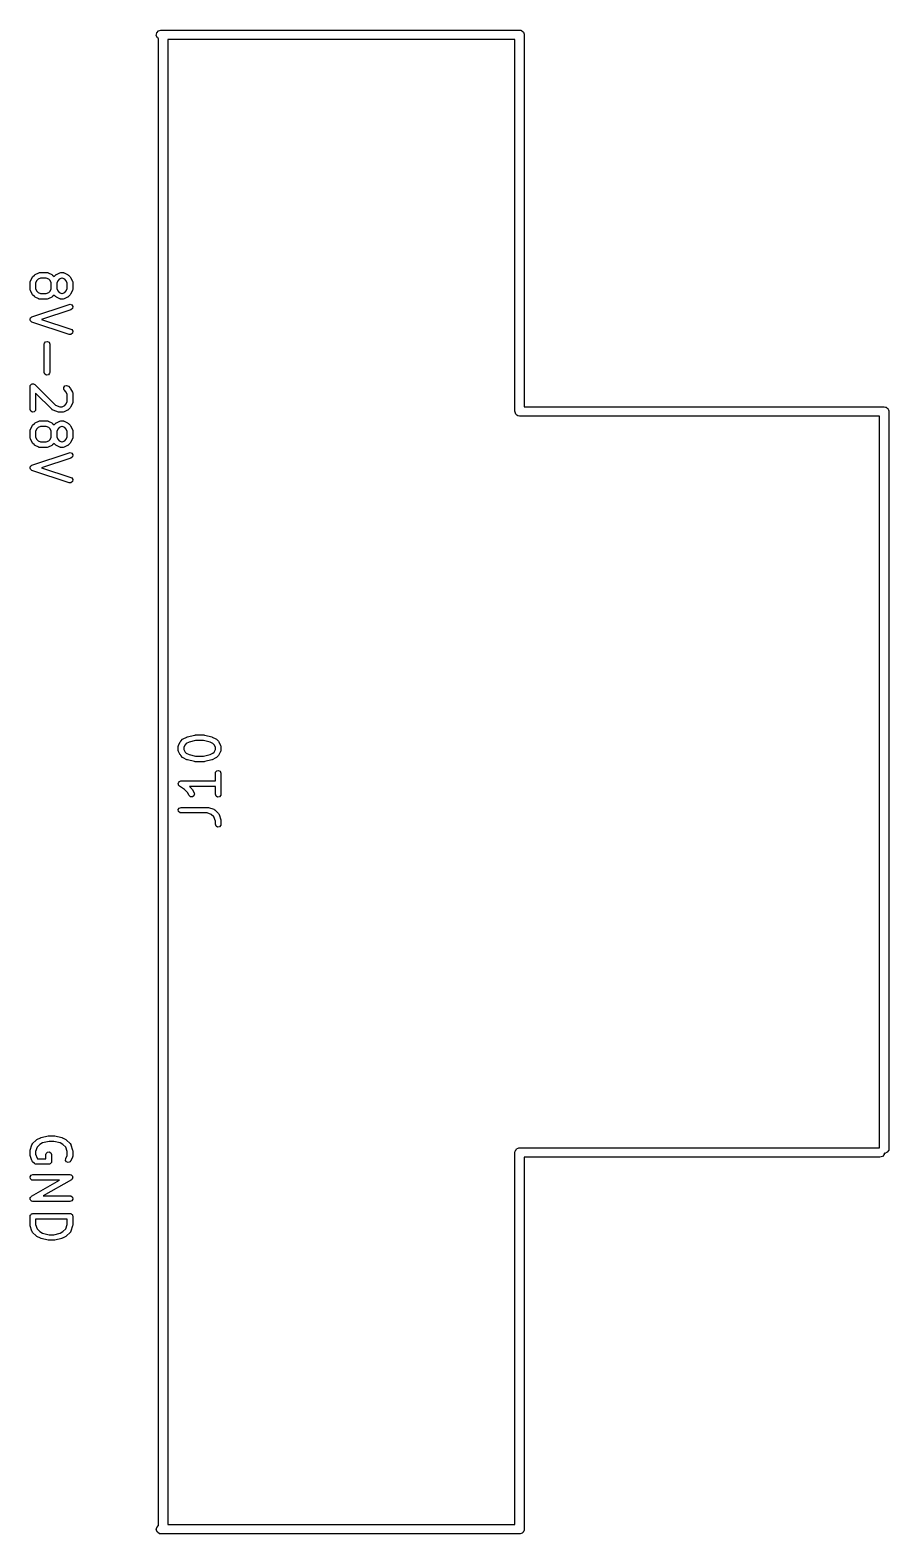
# Model space of a CAD drawing. Extents: x 29 to 171, y -120 to -80.
# Drawn here: x 148.06 to 171.22, y -120.33 to -79.78 of the extents above; entities that cross this region are included whole.
import ezdxf

# ---------------------------------------------------------------- set-up
doc = ezdxf.new("R2010")
doc.units = 0
doc.layers.add('BLACK', color=7, linetype='CONTINUOUS')

msp = doc.modelspace()

# ---------------------------------------------------------------- linework, layer by layer
at = {"layer": 'BLACK', "linetype": 'CONTINUOUS'}
for p, q in [((151.466, -79.9176), (151.476, -79.848)), ((151.476, -79.848), (151.522, -79.7948)), ((151.522, -79.7948), (151.59, -79.775)), ((151.59, -79.775), (161.26, -79.775)), ((161.26, -79.775), (161.296, -79.7801)), ((161.296, -79.7801), (161.303, -79.785)), ((161.303, -79.785), (161.312, -79.7863)), ((161.312, -79.7863), (161.332, -79.8038)), ((161.332, -79.8038), (161.355, -79.8183)), ((161.355, -79.8183), (161.358, -79.8265)), ((161.358, -79.8265), (161.365, -79.8325)), ((161.365, -79.8325), (161.373, -79.8581)), ((161.373, -79.8581), (161.384, -79.8824)), ((161.384, -79.8824), (161.382, -79.8913)), ((151.495, -79.9817), (151.466, -79.9176)), ((151.525, -80.0008), (151.495, -79.9817)), ((151.525, -120.094), (151.525, -80.0008)), ((151.775, -80.025), (151.775, -120.075)), ((161.135, -80.025), (151.775, -80.025)), ((161.135, -90.06), (161.135, -80.025)), ((161.382, -79.8913), (161.385, -79.9)), ((161.385, -79.9), (161.385, -89.935)), ((148.18, -86.3803), (148.198, -86.3674)), ((148.198, -86.3674), (148.199, -86.3663)), ((148.199, -86.3663), (148.295, -86.3186)), ((148.295, -86.3186), (148.32, -86.3112)), ((148.32, -86.3112), (148.324, -86.3122)), ((148.324, -86.3122), (148.328, -86.3107)), ((148.328, -86.3107), (148.519, -86.3107)), ((148.519, -86.3107), (148.544, -86.3152)), ((148.544, -86.3152), (148.548, -86.3181)), ((148.548, -86.3181), (148.552, -86.3186)), ((148.552, -86.3186), (148.647, -86.3663)), ((148.647, -86.3663), (148.665, -86.3796)), ((148.751, -86.3803), (148.77, -86.3674)), ((148.77, -86.3674), (148.771, -86.3663)), ((148.771, -86.3663), (148.866, -86.3186)), ((148.866, -86.3186), (148.891, -86.3112)), ((148.891, -86.3112), (148.895, -86.3122)), ((148.895, -86.3122), (148.9, -86.3107)), ((148.9, -86.3107), (148.947, -86.3107)), ((148.947, -86.3107), (148.973, -86.3152)), ((148.973, -86.3152), (148.976, -86.3181)), ((148.976, -86.3181), (148.981, -86.3186)), ((148.981, -86.3186), (149.076, -86.3663)), ((149.076, -86.3663), (149.094, -86.3796)), ((148.063, -86.5762), (148.067, -86.5505)), ((148.063, -86.7667), (148.063, -86.5762)), ((148.064, -86.7709), (148.063, -86.7667)), ((148.063, -86.7752), (148.064, -86.7709)), ((148.071, -86.8002), (148.063, -86.7752)), ((148.067, -86.5505), (148.07, -86.5471)), ((148.07, -86.5471), (148.071, -86.5426)), ((148.071, -86.5426), (148.118, -86.4474)), ((148.118, -86.4474), (148.132, -86.4294)), ((148.132, -86.4279), (148.18, -86.3803)), ((148.132, -86.4294), (148.132, -86.4279)), ((148.247, -86.5254), (148.213, -86.5939)), ((148.213, -86.5939), (148.213, -86.749)), ((148.213, -86.749), (148.247, -86.8175)), ((148.277, -86.495), (148.247, -86.5254)), ((148.346, -86.4607), (148.277, -86.495)), ((148.501, -86.4607), (148.346, -86.4607)), ((148.569, -86.495), (148.501, -86.4607)), ((148.6, -86.5254), (148.569, -86.495)), ((148.634, -86.5939), (148.6, -86.5254)), ((148.6, -86.8175), (148.634, -86.749)), ((148.634, -86.749), (148.634, -86.5939)), ((148.665, -86.3796), (148.667, -86.3803)), ((148.667, -86.3803), (148.709, -86.4225)), ((148.709, -86.4225), (148.751, -86.3803)), ((148.818, -86.5254), (148.784, -86.5939)), ((148.784, -86.5939), (148.784, -86.749)), ((148.784, -86.749), (148.818, -86.8175)), ((148.849, -86.495), (148.818, -86.5254)), ((148.917, -86.4607), (148.849, -86.495)), ((148.929, -86.4607), (148.917, -86.4607)), ((148.998, -86.495), (148.929, -86.4607)), ((149.028, -86.5254), (148.998, -86.495)), ((149.063, -86.5939), (149.028, -86.5254)), ((149.028, -86.8175), (149.063, -86.749)), ((149.063, -86.749), (149.063, -86.5939)), ((149.094, -86.3796), (149.095, -86.3803)), ((149.095, -86.3803), (149.143, -86.4279)), ((149.143, -86.4279), (149.156, -86.4463)), ((149.156, -86.4463), (149.157, -86.4474)), ((149.157, -86.4474), (149.205, -86.5426)), ((149.205, -86.5426), (149.212, -86.5676)), ((149.213, -86.7667), (149.208, -86.7923)), ((149.212, -86.5676), (149.211, -86.572)), ((149.211, -86.572), (149.213, -86.5762)), ((149.213, -86.5762), (149.213, -86.7667)), ((148.118, -86.8954), (148.071, -86.8002)), ((148.114, -87.505), (149.114, -87.1717)), ((148.119, -86.8966), (148.118, -86.8954)), ((148.132, -86.9149), (148.119, -86.8966)), ((148.18, -86.9626), (148.132, -86.9149)), ((148.181, -86.9632), (148.18, -86.9626)), ((148.199, -86.9766), (148.181, -86.9632)), ((148.295, -87.0242), (148.199, -86.9766)), ((148.247, -86.8175), (148.277, -86.8479)), ((148.277, -86.8479), (148.346, -86.8821)), ((148.299, -87.0247), (148.295, -87.0242)), ((148.302, -87.0276), (148.299, -87.0247)), ((148.328, -87.0321), (148.302, -87.0276)), ((148.519, -87.0321), (148.328, -87.0321)), ((148.346, -86.8821), (148.501, -86.8821)), ((148.501, -86.8821), (148.569, -86.8479)), ((148.523, -87.0306), (148.519, -87.0321)), ((148.527, -87.0316), (148.523, -87.0306)), ((148.552, -87.0242), (148.527, -87.0316)), ((148.647, -86.9766), (148.552, -87.0242)), ((148.569, -86.8479), (148.6, -86.8175)), ((148.648, -86.9754), (148.647, -86.9766)), ((148.667, -86.9626), (148.648, -86.9754)), ((148.709, -86.9204), (148.667, -86.9626)), ((148.751, -86.9626), (148.709, -86.9204)), ((148.753, -86.9632), (148.751, -86.9626)), ((148.771, -86.9766), (148.753, -86.9632)), ((148.866, -87.0242), (148.771, -86.9766)), ((148.818, -86.8175), (148.849, -86.8479)), ((148.849, -86.8479), (148.917, -86.8821)), ((148.87, -87.0247), (148.866, -87.0242)), ((148.874, -87.0276), (148.87, -87.0247)), ((148.9, -87.0321), (148.874, -87.0276)), ((148.947, -87.0321), (148.9, -87.0321)), ((148.917, -86.8821), (148.929, -86.8821)), ((148.929, -86.8821), (148.998, -86.8479)), ((148.951, -87.0306), (148.947, -87.0321)), ((148.956, -87.0316), (148.951, -87.0306)), ((148.981, -87.0242), (148.956, -87.0316)), ((149.076, -86.9766), (148.981, -87.0242)), ((148.998, -86.8479), (149.028, -86.8175)), ((149.077, -86.9754), (149.076, -86.9766)), ((149.095, -86.9626), (149.077, -86.9754)), ((149.143, -86.9149), (149.095, -86.9626)), ((149.114, -87.1717), (149.14, -87.1679)), ((149.14, -87.1679), (149.187, -87.1867)), ((149.144, -86.9135), (149.143, -86.9149)), ((149.157, -86.8954), (149.144, -86.9135)), ((149.205, -86.8002), (149.157, -86.8954)), ((149.208, -86.7923), (149.205, -86.7958)), ((149.205, -86.7958), (149.205, -86.8002)), ((148.063, -87.5872), (148.068, -87.5639)), ((148.064, -87.5891), (148.063, -87.5872)), ((148.068, -87.5639), (148.072, -87.5405)), ((148.072, -87.5405), (148.073, -87.539)), ((148.073, -87.539), (148.074, -87.5369)), ((148.074, -87.5369), (148.092, -87.5222)), ((148.092, -87.5222), (148.11, -87.5064)), ((148.11, -87.5064), (148.112, -87.5064)), ((148.112, -87.5064), (148.114, -87.505)), ((149.161, -87.314), (148.375, -87.5762)), ((148.375, -87.5762), (149.161, -87.8384)), ((149.202, -87.2821), (149.161, -87.314)), ((149.187, -87.1867), (149.212, -87.2319)), ((149.212, -87.2319), (149.202, -87.2821)), ((148.064, -87.5912), (148.064, -87.5891)), ((148.077, -87.6114), (148.064, -87.5912)), ((148.088, -87.6323), (148.077, -87.6114)), ((148.09, -87.6331), (148.088, -87.6323)), ((148.091, -87.6349), (148.09, -87.6331)), ((148.114, -87.6473), (148.091, -87.6349)), ((149.114, -87.9807), (148.114, -87.6473)), ((149.165, -87.9793), (149.114, -87.9807)), ((149.161, -87.8384), (149.184, -87.8508)), ((149.204, -87.9452), (149.165, -87.9793)), ((149.184, -87.8508), (149.211, -87.8945)), ((149.211, -87.8945), (149.204, -87.9452)), ((148.444, -88.2429), (148.448, -88.2172)), ((148.444, -89.0048), (148.444, -88.2429)), ((148.448, -88.2172), (148.481, -88.1779)), ((148.481, -88.1779), (148.532, -88.169)), ((148.532, -88.169), (148.576, -88.1946)), ((148.576, -88.1946), (148.594, -88.2429)), ((148.594, -88.2429), (148.594, -89.0048)), ((148.461, -89.053), (148.444, -89.0048)), ((148.506, -89.0786), (148.461, -89.053)), ((148.556, -89.0697), (148.506, -89.0786)), ((148.589, -89.0304), (148.556, -89.0697)), ((148.594, -89.0048), (148.589, -89.0304)), ((148.063, -89.3857), (148.065, -89.3696)), ((148.063, -90.0048), (148.063, -89.3857)), ((148.065, -89.3663), (148.066, -89.3646)), ((148.065, -89.3696), (148.065, -89.3663)), ((148.066, -89.3646), (148.067, -89.3601)), ((148.067, -89.3601), (148.082, -89.3428)), ((148.082, -89.3428), (148.095, -89.3243)), ((148.095, -89.3243), (148.098, -89.3234)), ((148.098, -89.3234), (148.1, -89.3208)), ((148.1, -89.3208), (148.122, -89.3168)), ((148.122, -89.3168), (148.144, -89.311)), ((148.144, -89.311), (148.147, -89.3124)), ((148.147, -89.3124), (148.151, -89.3119)), ((148.151, -89.3119), (148.17, -89.3231)), ((148.17, -89.3231), (148.191, -89.3327)), ((148.191, -89.3327), (148.75, -89.8916)), ((148.656, -90.0102), (148.213, -89.5668)), ((148.213, -89.5668), (148.213, -90.0048)), ((148.97, -89.4139), (148.999, -89.3719)), ((148.974, -89.465), (148.97, -89.4139)), ((148.989, -89.4864), (148.974, -89.465)), ((149.028, -89.5254), (148.989, -89.4864)), ((148.999, -89.3719), (149.049, -89.3586)), ((149.063, -89.5939), (149.028, -89.5254)), ((149.049, -89.3586), (149.095, -89.3803)), ((149.063, -89.7966), (149.063, -89.5939)), ((149.095, -89.3803), (149.143, -89.4279)), ((149.143, -89.4279), (149.156, -89.4463)), ((149.156, -89.4463), (149.157, -89.4474)), ((149.157, -89.4474), (149.205, -89.5426)), ((149.205, -89.5426), (149.212, -89.5676)), ((149.212, -89.5676), (149.211, -89.572)), ((149.211, -89.572), (149.213, -89.5762)), ((149.213, -89.5762), (149.213, -89.8143)), ((148.08, -90.053), (148.063, -90.0048)), ((148.213, -90.0048), (148.208, -90.0304)), ((148.66, -90.0121), (148.656, -90.0102)), ((148.662, -90.0159), (148.66, -90.0121)), ((148.685, -90.0283), (148.662, -90.0159)), ((148.75, -89.8916), (148.864, -89.9298)), ((148.864, -89.9298), (148.929, -89.9298)), ((148.929, -89.9298), (148.998, -89.8955)), ((148.998, -89.8955), (149.028, -89.8651)), ((149.028, -89.8651), (149.063, -89.7966)), ((149.095, -90.0102), (149.077, -90.023)), ((149.143, -89.9626), (149.095, -90.0102)), ((149.144, -89.9611), (149.143, -89.9626)), ((149.157, -89.9431), (149.144, -89.9611)), ((149.205, -89.8478), (149.157, -89.9431)), ((149.208, -89.8399), (149.205, -89.8434)), ((149.205, -89.8434), (149.205, -89.8478)), ((149.213, -89.8143), (149.208, -89.8399)), ((161.385, -89.935), (171.09, -89.935)), ((171.09, -89.935), (171.126, -89.9401)), ((171.126, -89.9401), (171.133, -89.945)), ((171.133, -89.945), (171.142, -89.9463)), ((171.142, -89.9463), (171.162, -89.9638)), ((171.162, -89.9638), (171.185, -89.9783)), ((171.185, -89.9783), (171.188, -89.9865)), ((171.188, -89.9865), (171.195, -89.9925)), ((171.195, -89.9925), (171.203, -90.0181)), ((171.203, -90.0181), (171.214, -90.0424)), ((148.125, -90.0786), (148.08, -90.053)), ((148.175, -90.0697), (148.125, -90.0786)), ((148.132, -90.4279), (148.18, -90.3803)), ((148.208, -90.0304), (148.175, -90.0697)), ((148.18, -90.3803), (148.198, -90.3674)), ((148.198, -90.3674), (148.199, -90.3663)), ((148.199, -90.3663), (148.295, -90.3186)), ((148.295, -90.3186), (148.32, -90.3112)), ((148.32, -90.3112), (148.324, -90.3122)), ((148.324, -90.3122), (148.328, -90.3107)), ((148.328, -90.3107), (148.519, -90.3107)), ((148.519, -90.3107), (148.544, -90.3152)), ((148.544, -90.3152), (148.548, -90.3181)), ((148.548, -90.3181), (148.552, -90.3186)), ((148.552, -90.3186), (148.647, -90.3663)), ((148.647, -90.3663), (148.665, -90.3796)), ((148.665, -90.3796), (148.667, -90.3803)), ((148.667, -90.3803), (148.709, -90.4225)), ((148.828, -90.0759), (148.685, -90.0283)), ((148.709, -90.4225), (148.751, -90.3803)), ((148.751, -90.3803), (148.77, -90.3674)), ((148.77, -90.3674), (148.771, -90.3663)), ((148.771, -90.3663), (148.866, -90.3186)), ((148.83, -90.0759), (148.828, -90.0759)), ((148.852, -90.0798), (148.83, -90.0759)), ((148.947, -90.0798), (148.852, -90.0798)), ((148.866, -90.3186), (148.891, -90.3112)), ((148.891, -90.3112), (148.895, -90.3122)), ((148.895, -90.3122), (148.9, -90.3107)), ((148.9, -90.3107), (148.947, -90.3107)), ((148.951, -90.0782), (148.947, -90.0798)), ((148.947, -90.3107), (148.973, -90.3152)), ((148.956, -90.0793), (148.951, -90.0782)), ((148.981, -90.0718), (148.956, -90.0793)), ((148.973, -90.3152), (148.976, -90.3181)), ((148.976, -90.3181), (148.981, -90.3186)), ((149.076, -90.0242), (148.981, -90.0718)), ((148.981, -90.3186), (149.076, -90.3663)), ((149.077, -90.023), (149.076, -90.0242)), ((149.076, -90.3663), (149.094, -90.3796)), ((149.094, -90.3796), (149.095, -90.3803)), ((149.095, -90.3803), (149.143, -90.4279)), ((161.138, -90.0687), (161.135, -90.06)), ((161.136, -90.0776), (161.138, -90.0687)), ((161.147, -90.1019), (161.136, -90.0776)), ((161.155, -90.1275), (161.147, -90.1019)), ((161.162, -90.1335), (161.155, -90.1275)), ((161.165, -90.1417), (161.162, -90.1335)), ((161.188, -90.1562), (161.165, -90.1417)), ((161.208, -90.1737), (161.188, -90.1562)), ((161.217, -90.175), (161.208, -90.1737)), ((161.224, -90.1799), (161.217, -90.175)), ((161.26, -90.185), (161.224, -90.1799)), ((170.965, -90.185), (161.26, -90.185)), ((170.965, -109.915), (170.965, -90.185)), ((171.214, -90.0424), (171.212, -90.0513)), ((171.212, -90.0513), (171.215, -90.06)), ((171.215, -90.06), (171.215, -109.94)), ((148.063, -90.5762), (148.067, -90.5505)), ((148.063, -90.7667), (148.063, -90.5762)), ((148.064, -90.7709), (148.063, -90.7667)), ((148.063, -90.7752), (148.064, -90.7709)), ((148.071, -90.8002), (148.063, -90.7752)), ((148.067, -90.5505), (148.07, -90.5471)), ((148.07, -90.5471), (148.071, -90.5426)), ((148.071, -90.5426), (148.118, -90.4474)), ((148.118, -90.8954), (148.071, -90.8002)), ((148.118, -90.4474), (148.132, -90.4294)), ((148.132, -90.4294), (148.132, -90.4279)), ((148.247, -90.5254), (148.213, -90.5939)), ((148.213, -90.5939), (148.213, -90.749)), ((148.213, -90.749), (148.247, -90.8175)), ((148.277, -90.495), (148.247, -90.5254)), ((148.247, -90.8175), (148.277, -90.8479)), ((148.346, -90.4607), (148.277, -90.495)), ((148.501, -90.4607), (148.346, -90.4607)), ((148.569, -90.495), (148.501, -90.4607)), ((148.6, -90.5254), (148.569, -90.495)), ((148.569, -90.8479), (148.6, -90.8175)), ((148.634, -90.5939), (148.6, -90.5254)), ((148.6, -90.8175), (148.634, -90.749)), ((148.634, -90.749), (148.634, -90.5939)), ((148.818, -90.5254), (148.784, -90.5939)), ((148.784, -90.5939), (148.784, -90.749)), ((148.784, -90.749), (148.818, -90.8175)), ((148.849, -90.495), (148.818, -90.5254)), ((148.818, -90.8175), (148.849, -90.8479)), ((148.917, -90.4607), (148.849, -90.495)), ((148.929, -90.4607), (148.917, -90.4607)), ((148.998, -90.495), (148.929, -90.4607)), ((149.028, -90.5254), (148.998, -90.495)), ((148.998, -90.8479), (149.028, -90.8175)), ((149.063, -90.5939), (149.028, -90.5254)), ((149.028, -90.8175), (149.063, -90.749)), ((149.063, -90.749), (149.063, -90.5939)), ((149.143, -90.4279), (149.156, -90.4463)), ((149.156, -90.4463), (149.157, -90.4474)), ((149.157, -90.4474), (149.205, -90.5426)), ((149.205, -90.8002), (149.157, -90.8954)), ((149.205, -90.5426), (149.212, -90.5676)), ((149.208, -90.7923), (149.205, -90.7958)), ((149.205, -90.7958), (149.205, -90.8002)), ((149.213, -90.7667), (149.208, -90.7923)), ((149.212, -90.5676), (149.211, -90.572)), ((149.211, -90.572), (149.213, -90.5762)), ((149.213, -90.5762), (149.213, -90.7667)), ((148.114, -91.505), (149.114, -91.1717)), ((148.119, -90.8966), (148.118, -90.8954)), ((148.132, -90.9149), (148.119, -90.8966)), ((148.18, -90.9626), (148.132, -90.9149)), ((148.181, -90.9632), (148.18, -90.9626)), ((148.199, -90.9766), (148.181, -90.9632)), ((148.295, -91.0242), (148.199, -90.9766)), ((148.277, -90.8479), (148.346, -90.8821)), ((148.299, -91.0247), (148.295, -91.0242)), ((148.302, -91.0276), (148.299, -91.0247)), ((148.328, -91.0321), (148.302, -91.0276)), ((148.519, -91.0321), (148.328, -91.0321)), ((148.346, -90.8821), (148.501, -90.8821)), ((148.501, -90.8821), (148.569, -90.8479)), ((148.523, -91.0306), (148.519, -91.0321)), ((148.527, -91.0316), (148.523, -91.0306)), ((148.552, -91.0242), (148.527, -91.0316)), ((148.647, -90.9766), (148.552, -91.0242)), ((148.648, -90.9754), (148.647, -90.9766)), ((148.667, -90.9626), (148.648, -90.9754)), ((148.709, -90.9204), (148.667, -90.9626)), ((148.751, -90.9626), (148.709, -90.9204)), ((148.753, -90.9632), (148.751, -90.9626)), ((148.771, -90.9766), (148.753, -90.9632)), ((148.866, -91.0242), (148.771, -90.9766)), ((148.849, -90.8479), (148.917, -90.8821)), ((148.87, -91.0247), (148.866, -91.0242)), ((148.874, -91.0276), (148.87, -91.0247)), ((148.9, -91.0321), (148.874, -91.0276)), ((148.947, -91.0321), (148.9, -91.0321)), ((148.917, -90.8821), (148.929, -90.8821)), ((148.929, -90.8821), (148.998, -90.8479)), ((148.951, -91.0306), (148.947, -91.0321)), ((148.956, -91.0316), (148.951, -91.0306)), ((148.981, -91.0242), (148.956, -91.0316)), ((149.076, -90.9766), (148.981, -91.0242)), ((149.077, -90.9754), (149.076, -90.9766)), ((149.095, -90.9626), (149.077, -90.9754)), ((149.143, -90.9149), (149.095, -90.9626)), ((149.114, -91.1717), (149.14, -91.1679)), ((149.14, -91.1679), (149.187, -91.1867)), ((149.144, -90.9135), (149.143, -90.9149)), ((149.157, -90.8954), (149.144, -90.9135)), ((149.187, -91.1867), (149.212, -91.2319)), ((149.212, -91.2319), (149.202, -91.2821)), ((148.063, -91.5872), (148.068, -91.5639)), ((148.064, -91.5891), (148.063, -91.5872)), ((148.064, -91.5912), (148.064, -91.5891)), ((148.077, -91.6114), (148.064, -91.5912)), ((148.068, -91.5639), (148.072, -91.5405)), ((148.072, -91.5405), (148.073, -91.539)), ((148.073, -91.539), (148.074, -91.5369)), ((148.074, -91.5369), (148.092, -91.5222)), ((148.088, -91.6323), (148.077, -91.6114)), ((148.09, -91.6331), (148.088, -91.6323)), ((148.091, -91.6349), (148.09, -91.6331)), ((148.114, -91.6473), (148.091, -91.6349)), ((148.092, -91.5222), (148.11, -91.5064)), ((148.11, -91.5064), (148.112, -91.5064)), ((148.112, -91.5064), (148.114, -91.505)), ((149.161, -91.314), (148.375, -91.5762)), ((148.375, -91.5762), (149.161, -91.8384)), ((149.202, -91.2821), (149.161, -91.314)), ((149.114, -91.9807), (148.114, -91.6473)), ((149.165, -91.9793), (149.114, -91.9807)), ((149.161, -91.8384), (149.184, -91.8508)), ((149.204, -91.9452), (149.165, -91.9793)), ((149.184, -91.8508), (149.211, -91.8945)), ((149.211, -91.8945), (149.204, -91.9452)), ((152.127, -98.947), (152.175, -98.8993)), ((152.175, -98.8993), (152.193, -98.8865)), ((152.193, -98.8865), (152.194, -98.8853)), ((152.194, -98.8853), (152.289, -98.8377)), ((152.289, -98.8377), (152.302, -98.834)), ((152.302, -98.834), (152.305, -98.832)), ((152.305, -98.832), (152.495, -98.7844)), ((152.523, -98.9321), (152.349, -98.9755)), ((152.495, -98.7844), (152.51, -98.7833)), ((152.51, -98.7833), (152.513, -98.7821)), ((152.513, -98.7821), (152.751, -98.7821)), ((152.742, -98.9321), (152.523, -98.9321)), ((152.916, -98.9755), (152.742, -98.9321)), ((152.751, -98.7821), (152.766, -98.7847)), ((152.766, -98.7847), (152.77, -98.7844)), ((152.77, -98.7844), (152.96, -98.832)), ((152.96, -98.832), (152.972, -98.8373)), ((152.972, -98.8373), (152.975, -98.8377)), ((152.975, -98.8377), (153.071, -98.8853)), ((153.071, -98.8853), (153.089, -98.8987)), ((153.089, -98.8987), (153.09, -98.8993)), ((153.09, -98.8993), (153.138, -98.947)), ((152.057, -99.0952), (152.062, -99.0696)), ((152.057, -99.1905), (152.057, -99.0952)), ((152.059, -99.1947), (152.057, -99.1905)), ((152.058, -99.1991), (152.059, -99.1947)), ((152.065, -99.224), (152.058, -99.1991)), ((152.062, -99.0696), (152.065, -99.0662)), ((152.065, -99.0617), (152.113, -98.9665)), ((152.065, -99.0662), (152.065, -99.0617)), ((152.113, -99.3193), (152.065, -99.224)), ((152.113, -98.9665), (152.126, -98.9485)), ((152.114, -99.3204), (152.113, -99.3193)), ((152.127, -99.3387), (152.114, -99.3204)), ((152.126, -98.9485), (152.127, -98.947)), ((152.175, -99.3864), (152.127, -99.3387)), ((152.242, -99.0444), (152.207, -99.1129)), ((152.207, -99.1129), (152.207, -99.1728)), ((152.207, -99.1728), (152.242, -99.2413)), ((152.272, -99.014), (152.242, -99.0444)), ((152.242, -99.2413), (152.272, -99.2717)), ((152.349, -98.9755), (152.272, -99.014)), ((152.272, -99.2717), (152.349, -99.3102)), ((152.349, -99.3102), (152.523, -99.3536)), ((152.742, -99.3536), (152.916, -99.3102)), ((152.993, -99.014), (152.916, -98.9755)), ((152.916, -99.3102), (152.993, -99.2717)), ((153.023, -99.0444), (152.993, -99.014)), ((152.993, -99.2717), (153.023, -99.2413)), ((153.057, -99.1129), (153.023, -99.0444)), ((153.023, -99.2413), (153.057, -99.1728)), ((153.057, -99.1728), (153.057, -99.1129)), ((153.138, -99.3387), (153.09, -99.3864)), ((153.138, -98.947), (153.151, -98.9653)), ((153.152, -99.3193), (153.138, -99.3373)), ((153.138, -99.3373), (153.138, -99.3387)), ((153.151, -98.9653), (153.152, -98.9665)), ((153.152, -98.9665), (153.199, -99.0617)), ((153.199, -99.224), (153.152, -99.3193)), ((153.199, -99.0617), (153.207, -99.0867)), ((153.2, -99.2196), (153.199, -99.224)), ((153.203, -99.2161), (153.2, -99.2196)), ((153.207, -99.1905), (153.203, -99.2161)), ((153.207, -99.0867), (153.206, -99.091)), ((153.206, -99.091), (153.207, -99.0952)), ((153.207, -99.0952), (153.207, -99.1905)), ((152.176, -99.3871), (152.175, -99.3864)), ((152.194, -99.4004), (152.176, -99.3871)), ((152.289, -99.448), (152.194, -99.4004)), ((152.293, -99.4484), (152.289, -99.448)), ((152.305, -99.4537), (152.293, -99.4484)), ((152.495, -99.5013), (152.305, -99.4537)), ((152.499, -99.501), (152.495, -99.5013)), ((152.513, -99.5036), (152.499, -99.501)), ((152.751, -99.5036), (152.513, -99.5036)), ((152.523, -99.3536), (152.742, -99.3536)), ((152.755, -99.5024), (152.751, -99.5036)), ((152.77, -99.5013), (152.755, -99.5024)), ((152.96, -99.4537), (152.77, -99.5013)), ((152.963, -99.4517), (152.96, -99.4537)), ((152.975, -99.448), (152.963, -99.4517)), ((153.071, -99.4004), (152.975, -99.448)), ((153.062, -99.7839), (153.095, -99.7446)), ((153.072, -99.3992), (153.071, -99.4004)), ((153.09, -99.3864), (153.072, -99.3992)), ((153.095, -99.7446), (153.145, -99.7357)), ((153.145, -99.7357), (153.19, -99.7613)), ((152.058, -100.09), (152.059, -100.086)), ((152.064, -100.111), (152.058, -100.09)), ((152.059, -100.082), (152.069, -100.063)), ((152.059, -100.086), (152.059, -100.082)), ((152.067, -100.133), (152.064, -100.111)), ((152.071, -100.136), (152.067, -100.133)), ((152.069, -100.063), (152.078, -100.043)), ((152.072, -100.14), (152.071, -100.136)), ((152.091, -100.158), (152.072, -100.14)), ((152.078, -100.043), (152.082, -100.042)), ((152.082, -100.042), (152.084, -100.038)), ((152.084, -100.038), (152.105, -100.03)), ((152.227, -100.249), (152.091, -100.158)), ((152.105, -100.03), (152.124, -100.021)), ((152.124, -100.021), (152.128, -100.022)), ((152.128, -100.022), (152.132, -100.02)), ((152.132, -100.02), (153.057, -100.02)), ((153.057, -99.8095), (153.062, -99.7839)), ((153.057, -100.02), (153.057, -99.8095)), ((153.19, -99.7613), (153.207, -99.8095)), ((153.207, -99.8095), (153.207, -100.381)), ((152.309, -100.33), (152.227, -100.249)), ((152.351, -100.414), (152.309, -100.33)), ((152.388, -100.45), (152.351, -100.414)), ((153.057, -100.17), (152.361, -100.17)), ((152.361, -100.17), (152.424, -100.233)), ((152.439, -100.453), (152.388, -100.45)), ((152.424, -100.233), (152.436, -100.251)), ((152.436, -100.251), (152.438, -100.252)), ((152.438, -100.252), (152.485, -100.347)), ((152.481, -100.422), (152.439, -100.453)), ((152.493, -100.372), (152.481, -100.422)), ((152.485, -100.347), (152.493, -100.372)), ((153.057, -100.381), (153.057, -100.17)), ((153.075, -100.429), (153.057, -100.381)), ((153.119, -100.455), (153.075, -100.429)), ((153.17, -100.446), (153.119, -100.455)), ((153.203, -100.407), (153.17, -100.446)), ((153.207, -100.381), (153.203, -100.407)), ((152.059, -100.796), (152.084, -100.752)), ((152.067, -100.847), (152.059, -100.796)), ((152.107, -100.88), (152.067, -100.847)), ((152.084, -100.752), (152.132, -100.735)), ((152.132, -100.885), (152.107, -100.88)), ((152.132, -100.735), (152.847, -100.735)), ((152.834, -100.885), (152.132, -100.885)), ((152.949, -100.923), (152.834, -100.885)), ((152.847, -100.735), (152.869, -100.738)), ((152.869, -100.738), (152.87, -100.738)), ((152.87, -100.738), (153.013, -100.786)), ((153.019, -100.993), (152.949, -100.923)), ((153.013, -100.786), (153.036, -100.798)), ((153.036, -100.798), (153.038, -100.802)), ((153.038, -100.802), (153.043, -100.804)), ((153.043, -100.804), (153.138, -100.899)), ((153.138, -100.899), (153.153, -100.921)), ((153.153, -100.921), (153.153, -100.925)), ((153.153, -100.925), (153.156, -100.929)), ((153.156, -100.929), (153.204, -101.072)), ((153.057, -101.107), (153.019, -100.993)), ((153.057, -101.19), (153.057, -101.107)), ((153.075, -101.239), (153.057, -101.19)), ((153.119, -101.264), (153.075, -101.239)), ((153.17, -101.255), (153.119, -101.264)), ((153.203, -101.216), (153.17, -101.255)), ((153.207, -101.19), (153.203, -101.216)), ((153.204, -101.072), (153.207, -101.094)), ((153.207, -101.094), (153.207, -101.095)), ((153.207, -101.095), (153.207, -101.19)), ((148.066, -109.974), (148.114, -109.831)), ((148.114, -109.831), (148.126, -109.809)), ((148.126, -109.809), (148.13, -109.806)), ((148.13, -109.806), (148.132, -109.802)), ((148.132, -109.802), (148.227, -109.707)), ((148.227, -109.707), (148.246, -109.694)), ((148.246, -109.694), (148.247, -109.693)), ((148.247, -109.693), (148.342, -109.645)), ((148.325, -109.822), (148.251, -109.896)), ((148.402, -109.783), (148.325, -109.822)), ((148.342, -109.645), (148.355, -109.642)), ((148.355, -109.642), (148.358, -109.64)), ((148.358, -109.64), (148.548, -109.592)), ((148.575, -109.74), (148.402, -109.783)), ((148.548, -109.592), (148.563, -109.591)), ((148.563, -109.591), (148.566, -109.59)), ((148.566, -109.59), (148.709, -109.59)), ((148.7, -109.74), (148.575, -109.74)), ((148.873, -109.783), (148.7, -109.74)), ((148.709, -109.59), (148.724, -109.592)), ((148.724, -109.592), (148.727, -109.592)), ((148.727, -109.592), (148.918, -109.64)), ((148.95, -109.822), (148.873, -109.783)), ((148.918, -109.64), (148.93, -109.645)), ((148.93, -109.645), (148.933, -109.645)), ((148.933, -109.645), (149.028, -109.693)), ((149.024, -109.896), (148.95, -109.822)), ((149.028, -109.693), (149.046, -109.706)), ((149.046, -109.706), (149.048, -109.707)), ((149.048, -109.707), (149.143, -109.802)), ((149.143, -109.802), (149.158, -109.823)), ((149.158, -109.823), (149.158, -109.828)), ((149.158, -109.828), (149.161, -109.831)), ((149.161, -109.831), (149.209, -109.974)), ((148.063, -109.998), (148.067, -109.976)), ((148.063, -110.093), (148.063, -109.998)), ((148.063, -110.095), (148.063, -110.093)), ((148.066, -110.117), (148.063, -110.095)), ((148.067, -109.976), (148.066, -109.974)), ((148.114, -110.26), (148.066, -110.117)), ((148.117, -110.263), (148.114, -110.26)), ((148.117, -110.268), (148.117, -110.263)), ((148.132, -110.289), (148.117, -110.268)), ((148.18, -110.337), (148.132, -110.289)), ((148.251, -109.896), (148.213, -110.01)), ((148.213, -110.01), (148.213, -110.081)), ((148.213, -110.081), (148.251, -110.196)), ((148.251, -110.196), (148.264, -110.209)), ((148.264, -110.209), (148.491, -110.209)), ((148.491, -110.093), (148.496, -110.068)), ((148.491, -110.209), (148.491, -110.093)), ((148.496, -110.068), (148.529, -110.028)), ((148.529, -110.028), (148.579, -110.019)), ((148.579, -110.019), (148.624, -110.045)), ((148.624, -110.045), (148.641, -110.093)), ((148.641, -110.284), (148.639, -110.293)), ((148.639, -110.293), (148.64, -110.297)), ((148.641, -110.093), (148.641, -110.284)), ((149.017, -110.254), (149.023, -110.203)), ((149.045, -110.296), (149.017, -110.254)), ((149.023, -110.203), (149.063, -110.123)), ((149.063, -110.01), (149.024, -109.896)), ((149.063, -110.123), (149.063, -110.01)), ((149.142, -110.291), (149.094, -110.311)), ((149.157, -110.27), (149.142, -110.291)), ((149.205, -110.174), (149.157, -110.27)), ((149.208, -110.167), (149.205, -110.17)), ((149.205, -110.17), (149.205, -110.174)), ((149.213, -110.141), (149.208, -110.167)), ((149.209, -109.974), (149.212, -109.996)), ((149.212, -109.996), (149.213, -109.998)), ((149.213, -109.998), (149.213, -110.141)), ((161.135, -110.04), (161.14, -110.004)), ((161.135, -120.075), (161.135, -110.04)), ((161.14, -110.004), (161.145, -109.997)), ((161.145, -109.997), (161.146, -109.988)), ((161.146, -109.988), (161.164, -109.968)), ((161.164, -109.968), (161.178, -109.945)), ((161.178, -109.945), (161.187, -109.942)), ((161.187, -109.942), (161.192, -109.935)), ((161.192, -109.935), (161.218, -109.927)), ((161.218, -109.927), (161.242, -109.916)), ((161.242, -109.916), (161.251, -109.918)), ((161.251, -109.918), (161.26, -109.915)), ((161.26, -109.915), (170.965, -109.915)), ((170.97, -110.165), (161.385, -110.165)), ((161.385, -110.165), (161.385, -120.2)), ((171.038, -110.145), (170.97, -110.165)), ((171.084, -110.092), (171.038, -110.145)), ((171.088, -110.061), (171.084, -110.092)), ((171.108, -110.064), (171.088, -110.061)), ((171.172, -110.035), (171.108, -110.064)), ((171.21, -109.976), (171.172, -110.035)), ((171.215, -109.94), (171.21, -109.976)), ((148.064, -110.699), (148.089, -110.655)), ((148.073, -110.75), (148.064, -110.699)), ((148.089, -110.655), (148.138, -110.637)), ((148.138, -110.637), (149.138, -110.637)), ((148.195, -110.344), (148.18, -110.337)), ((148.207, -110.354), (148.195, -110.344)), ((148.223, -110.357), (148.207, -110.354)), ((148.226, -110.358), (148.223, -110.357)), ((148.228, -110.358), (148.226, -110.358)), ((148.233, -110.359), (148.228, -110.358)), ((148.566, -110.359), (148.233, -110.359)), ((148.584, -110.352), (148.566, -110.359)), ((148.604, -110.349), (148.584, -110.352)), ((148.608, -110.343), (148.604, -110.349)), ((148.614, -110.341), (148.608, -110.343)), ((148.624, -110.324), (148.614, -110.341)), ((148.637, -110.309), (148.624, -110.324)), ((148.638, -110.3), (148.637, -110.309)), ((148.64, -110.297), (148.638, -110.3)), ((149.094, -110.311), (149.045, -110.296)), ((149.138, -110.637), (149.163, -110.642)), ((149.163, -110.642), (149.169, -110.646)), ((149.169, -110.646), (149.175, -110.648)), ((149.175, -110.648), (149.188, -110.662)), ((149.188, -110.662), (149.203, -110.675)), ((149.203, -110.675), (149.204, -110.682)), ((149.204, -110.682), (149.208, -110.687)), ((149.208, -110.687), (149.208, -110.706)), ((148.112, -110.783), (148.073, -110.75)), ((148.1, -111.219), (148.855, -110.787)), ((148.138, -110.787), (148.112, -110.783)), ((148.855, -110.787), (148.138, -110.787)), ((149.175, -110.777), (148.42, -111.209)), ((149.179, -110.772), (149.175, -110.777)), ((149.186, -110.77), (149.179, -110.772)), ((149.195, -110.753), (149.186, -110.77)), ((149.208, -110.738), (149.195, -110.753)), ((149.208, -110.706), (149.211, -110.725)), ((149.211, -110.725), (149.208, -110.731)), ((149.208, -110.731), (149.208, -110.738)), ((148.064, -111.271), (148.067, -111.265)), ((148.067, -111.29), (148.064, -111.271)), ((148.067, -111.258), (148.08, -111.243)), ((148.067, -111.265), (148.067, -111.258)), ((148.067, -111.309), (148.067, -111.29)), ((148.071, -111.314), (148.067, -111.309)), ((148.073, -111.321), (148.071, -111.314)), ((148.087, -111.334), (148.073, -111.321)), ((148.08, -111.243), (148.089, -111.226)), ((148.1, -111.348), (148.087, -111.334)), ((148.089, -111.226), (148.096, -111.224)), ((148.096, -111.224), (148.1, -111.219)), ((148.107, -111.35), (148.1, -111.348)), ((148.112, -111.354), (148.107, -111.35)), ((148.138, -111.359), (148.112, -111.354)), ((149.138, -111.359), (148.138, -111.359)), ((148.42, -111.209), (149.138, -111.209)), ((149.138, -111.209), (149.163, -111.213)), ((149.186, -111.341), (149.138, -111.359)), ((149.163, -111.213), (149.203, -111.246)), ((149.211, -111.297), (149.186, -111.341)), ((149.203, -111.246), (149.211, -111.297)), ((148.063, -111.76), (148.064, -111.75)), ((148.063, -111.998), (148.063, -111.76)), ((148.064, -111.747), (148.065, -111.744)), ((148.064, -111.75), (148.064, -111.747)), ((148.065, -111.744), (148.067, -111.734)), ((148.067, -111.734), (148.08, -111.719)), ((148.08, -111.719), (148.089, -111.702)), ((148.089, -111.702), (148.096, -111.7)), ((148.096, -111.7), (148.1, -111.695)), ((148.1, -111.695), (148.119, -111.692)), ((148.119, -111.692), (148.138, -111.685)), ((148.138, -111.685), (149.138, -111.685)), ((148.213, -111.835), (148.213, -111.986)), ((149.063, -111.835), (148.213, -111.835)), ((149.063, -111.986), (149.063, -111.835)), ((149.138, -111.685), (149.147, -111.687)), ((149.147, -111.687), (149.151, -111.686)), ((149.151, -111.686), (149.154, -111.688)), ((149.154, -111.688), (149.163, -111.689)), ((149.163, -111.689), (149.178, -111.702)), ((149.178, -111.702), (149.195, -111.712)), ((149.195, -111.712), (149.197, -111.718)), ((149.197, -111.718), (149.203, -111.722)), ((149.203, -111.722), (149.206, -111.742)), ((149.206, -111.742), (149.213, -111.76)), ((149.213, -111.76), (149.213, -111.998)), ((148.063, -112), (148.063, -111.998)), ((148.066, -112.022), (148.063, -112)), ((148.114, -112.165), (148.066, -112.022)), ((148.117, -112.168), (148.114, -112.165)), ((148.117, -112.173), (148.117, -112.168)), ((148.132, -112.194), (148.117, -112.173)), ((148.227, -112.289), (148.132, -112.194)), ((148.213, -111.986), (148.251, -112.1)), ((148.229, -112.29), (148.227, -112.289)), ((148.247, -112.303), (148.229, -112.29)), ((148.342, -112.351), (148.247, -112.303)), ((148.251, -112.1), (148.325, -112.174)), ((148.325, -112.174), (148.402, -112.213)), ((148.402, -112.213), (148.575, -112.256)), ((148.575, -112.256), (148.7, -112.256)), ((148.7, -112.256), (148.873, -112.213)), ((148.873, -112.213), (148.95, -112.174)), ((149.028, -112.303), (148.933, -112.351)), ((148.95, -112.174), (149.024, -112.1)), ((149.024, -112.1), (149.063, -111.986)), ((149.029, -112.302), (149.028, -112.303)), ((149.048, -112.289), (149.029, -112.302)), ((149.143, -112.194), (149.048, -112.289)), ((149.145, -112.19), (149.143, -112.194)), ((149.149, -112.187), (149.145, -112.19)), ((149.161, -112.165), (149.149, -112.187)), ((149.209, -112.022), (149.161, -112.165)), ((149.213, -111.998), (149.209, -112.02)), ((149.209, -112.02), (149.209, -112.022)), ((148.346, -112.351), (148.342, -112.351)), ((148.358, -112.356), (148.346, -112.351)), ((148.548, -112.404), (148.358, -112.356)), ((148.551, -112.404), (148.548, -112.404)), ((148.566, -112.406), (148.551, -112.404)), ((148.709, -112.406), (148.566, -112.406)), ((148.712, -112.405), (148.709, -112.406)), ((148.727, -112.404), (148.712, -112.405)), ((148.918, -112.356), (148.727, -112.404)), ((148.921, -112.354), (148.918, -112.356)), ((148.933, -112.351), (148.921, -112.354)), ((151.466, -120.218), (151.476, -120.148)), ((151.495, -120.282), (151.466, -120.218)), ((151.476, -120.148), (151.522, -120.095)), ((151.554, -120.32), (151.495, -120.282)), ((151.522, -120.095), (151.525, -120.094)), ((151.59, -120.325), (151.554, -120.32)), ((161.26, -120.325), (151.59, -120.325)), ((151.775, -120.075), (161.135, -120.075)), ((161.269, -120.322), (161.26, -120.325)), ((161.278, -120.324), (161.269, -120.322)), ((161.302, -120.313), (161.278, -120.324)), ((161.328, -120.305), (161.302, -120.313)), ((161.333, -120.298), (161.328, -120.305)), ((161.342, -120.295), (161.333, -120.298)), ((161.356, -120.272), (161.342, -120.295)), ((161.374, -120.252), (161.356, -120.272)), ((161.375, -120.243), (161.374, -120.252)), ((161.38, -120.236), (161.375, -120.243)), ((161.385, -120.2), (161.38, -120.236))]:
    msp.add_line(p, q, dxfattribs=at)

doc.saveas('drawing.dxf')
